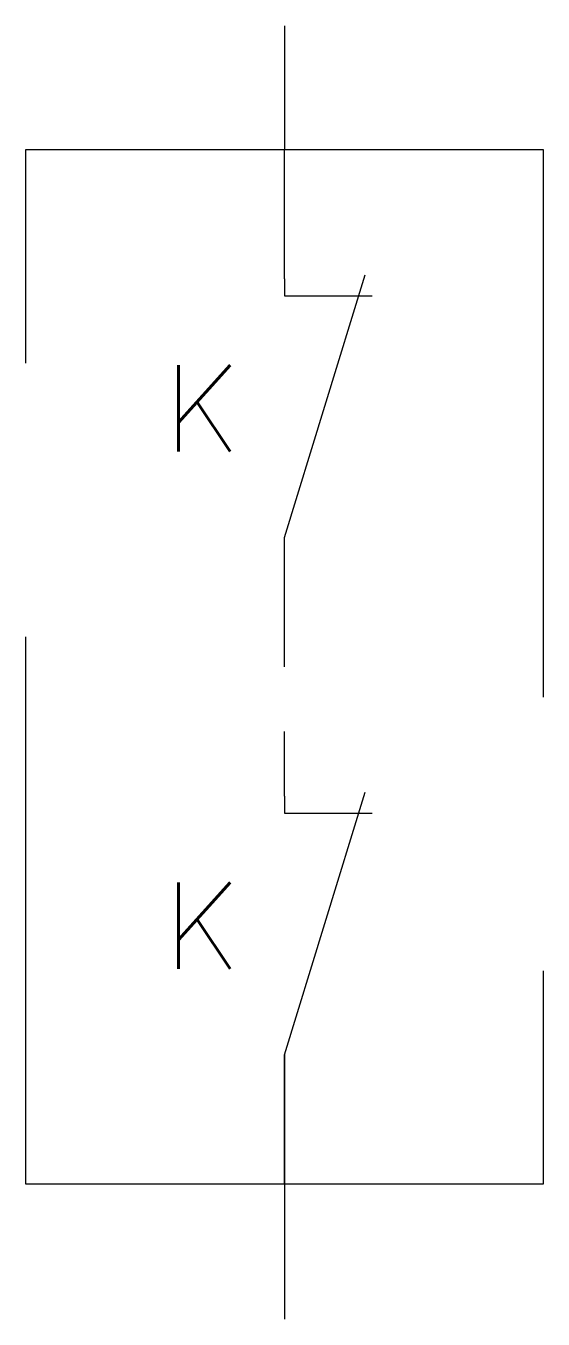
# Model space of a CAD drawing. Header units: inches. Extents: x 9 to 21, y 1.2 to 31.2.
import ezdxf
from ezdxf.enums import TextEntityAlignment as Align

# ---------------------------------------------------------------- set-up
doc = ezdxf.new("R2010")
doc.units = ezdxf.units.IN
doc.header["$MEASUREMENT"] = 0
doc.linetypes.add('DASHED', pattern=[19.05, 12.7, -6.35])
doc.styles.add('ROMANS', font='romans')

msp = doc.modelspace()

# ---------------------------------------------------------------- linework, layer by layer
at = {"linetype": 'Continuous'}
for p, q in [((15, 31.25), (15, 28.379)), ((15, 7.379), (15, 1.25))]:
    msp.add_line(p, q, dxfattribs=at)
at = {"linetype": 'DASHED'}
for p, q in [((15, 25.379), (15, 28.379)), ((15, 16.379), (15, 19.379)), ((15, 13.379), (15, 14.879))]:
    msp.add_line(p, q, dxfattribs=at)
at = {"color": 7, "linetype": 'DASHED'}
for p, q in [((15, 19.379), (16.871, 25.474)), ((15, 7.379), (16.871, 13.474))]:
    msp.add_line(p, q, dxfattribs=at)
msp.add_line((15, 4.379), (15, 7.379))
at = {"linetype": 'DASHED'}
msp.add_lwpolyline([(9, 28.379), (21, 28.379), (21, 4.379), (9, 4.379)], close=True, dxfattribs=at)
for points in [[(15, 25.379), (15, 24.986), (17.034, 24.986)], [(15, 13.379), (15, 12.986), (17.034, 12.986)]]:
    msp.add_lwpolyline(points, dxfattribs=at)

# ---------------------------------------------------------------- texts
at = {"linetype": 'DASHED', "style": 'ROMANS'}
for p in [(14, 21.379), (14, 9.379)]:
    msp.add_attdef('K', text='', height=2, dxfattribs=at).set_placement(p, align=Align.RIGHT)

doc.saveas('drawing.dxf')
